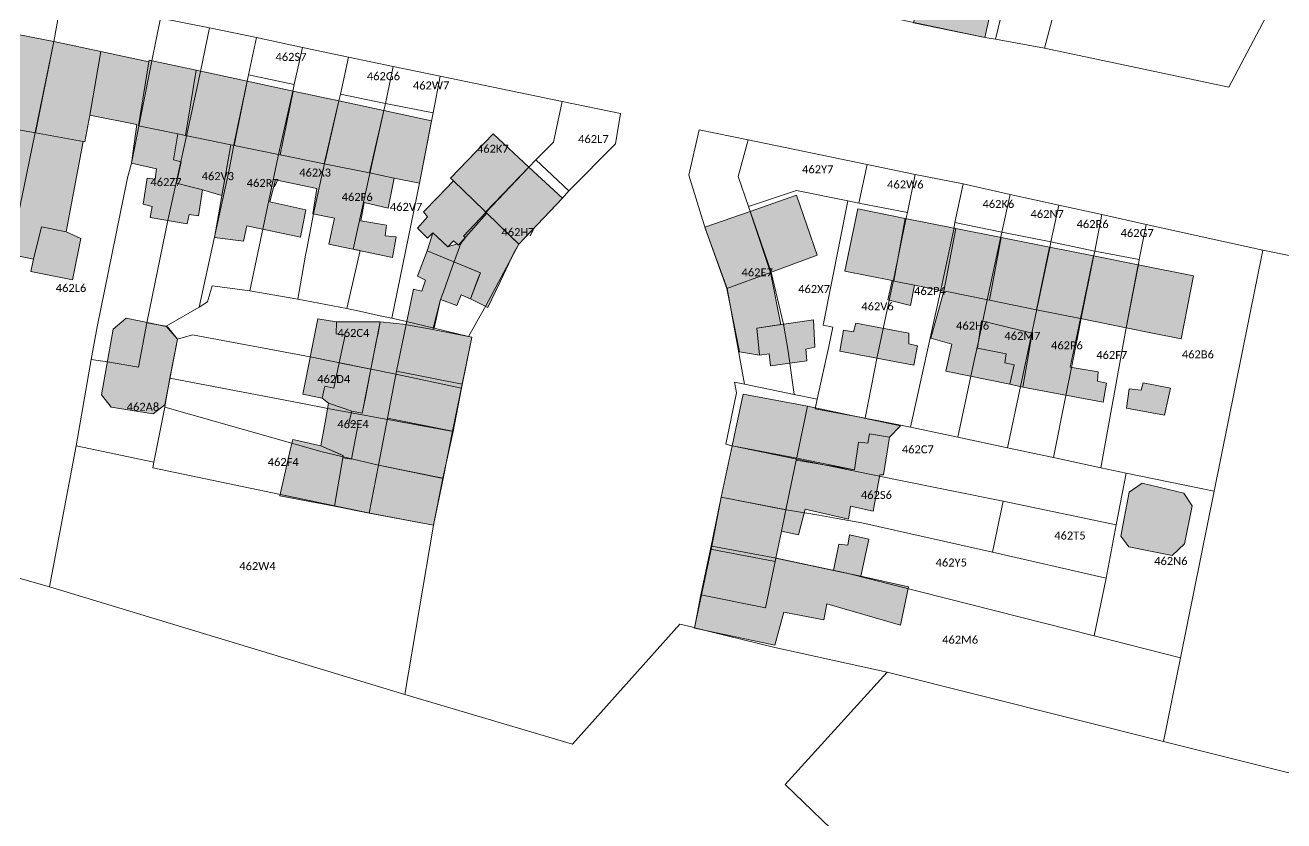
# Model space of a CAD drawing. Header units: metres. Extents: x 113120 to 240396, y 120329 to 242116.
# Drawn here: x 114636.1 to 114761.8, y 121408.6 to 121488.2 of the extents above; entities that cross this region are included whole.
import ezdxf

# ---------------------------------------------------------------- set-up
doc = ezdxf.new("R2010")
doc.units = ezdxf.units.M
doc.header["$LTSCALE"] = 3
for name, color, linetype, lineweight in [('Bpn_CaPa', 78, 'Continuous', 0), ('Bpn_ReBu', 4, 'Continuous', 0), ('Bpt_CaNu', 7, 'Continuous', 0), ('Hachure bâtiment', 11, 'Continuous', 0)]:
    doc.layers.add(name, color=color, linetype=linetype, lineweight=lineweight)
doc.styles.add('Legend', font='')
doc.styles.get('Legend').set_extended_font_data('Calibri')

msp = doc.modelspace()

# ---------------------------------------------------------------- hatches: boundary and pattern name
at = {"layer": 'Hachure bâtiment'}
h = msp.add_hatch(color=256, dxfattribs=at)
h.dxf.hatch_style = 1
h.paths.add_polyline_path([(114728.83, 121496), (114728.15, 121493.08), (114729.35, 121492.8), (114728.7, 121490.03), (114732.47, 121489.2), (114731.95, 121486.97), (114724.84, 121488.44), (114726.66, 121496.5)])
h = msp.add_hatch(color=256, dxfattribs=at)
h.dxf.hatch_style = 1
h.paths.add_polyline_path([(114638.92, 121486.56), (114637.08, 121477.41), (114632.18, 121478.29), (114633.97, 121487.54)])
h = msp.add_hatch(color=256, dxfattribs=at)
h.dxf.hatch_style = 1
h.paths.add_polyline_path([(114643.64, 121485.55), (114642.51, 121479.18), (114642.03, 121476.52), (114641.87, 121476.55), (114637.08, 121477.41), (114638.92, 121486.56)])
h = msp.add_hatch(color=256, dxfattribs=at)
h.dxf.hatch_style = 1
h.paths.add_polyline_path([(114648.43, 121484.54), (114647.38, 121478.12), (114651.32, 121477.31), (114650.88, 121474.72), (114651.65, 121474.53), (114651.17, 121472.38), (114653.8, 121471.73), (114653.37, 121469.12), (114652.45, 121469.27), (114652.25, 121468.33), (114648.55, 121468.97), (114648.75, 121470.07), (114647.87, 121470.3), (114648.25, 121472.9), (114649.05, 121472.78), (114649.2, 121473.82), (114646.68, 121474.38), (114647.23, 121478.25), (114642.51, 121479.18), (114643.64, 121485.55)])
h = msp.add_hatch(color=256, dxfattribs=at)
h.dxf.hatch_style = 1
h.paths.add_polyline_path([(114653.15, 121483.69), (114652.09, 121477.16), (114651.32, 121477.31), (114647.38, 121478.12), (114648.43, 121484.54), (114648.45, 121484.7)], flags=17)
h = msp.add_hatch(color=256, dxfattribs=at)
h.dxf.hatch_style = 1
h.paths.add_polyline_path([(114658.25, 121482.59), (114656.95, 121476.17), (114656.63, 121476.23), (114652.09, 121477.16), (114653.15, 121483.69)])
h = msp.add_hatch(color=256, dxfattribs=at)
h.dxf.hatch_style = 1
h.paths.add_polyline_path([(114624.94, 121467.83), (114624.78, 121465.37), (114619.32, 121466.46), (114620.1, 121470.97), (114625.23, 121469.73)], flags=16)
h.paths.add_polyline_path([(114622.33, 121480.77), (114622.17, 121480.1), (114627.08, 121479.21), (114632.18, 121478.29), (114637.08, 121477.41), (114641.87, 121476.55), (114640.17, 121467.53), (114637.68, 121468.02), (114636.88, 121464.78), (114629.65, 121466.28), (114630.23, 121468.83), (114629.2, 121469.08), (114628.88, 121467.2), (114624.94, 121467.83), (114625.23, 121469.73), (114620.1, 121470.97), (114618.98, 121464.5), (114616.6, 121464.93), (114618.85, 121477.3), (114615.73, 121477.97), (114616.38, 121481.83)])
h = msp.add_hatch(color=256, dxfattribs=at)
h.dxf.hatch_style = 1
h.paths.add_polyline_path([(114662.83, 121481.6), (114661.54, 121475.23), (114656.95, 121476.17), (114658.25, 121482.59)])
h = msp.add_hatch(color=256, dxfattribs=at)
h.dxf.hatch_style = 1
h.paths.add_polyline_path([(114667.4, 121480.62), (114665.95, 121474.33), (114661.54, 121475.23), (114662.83, 121481.6)])
h = msp.add_hatch(color=256, dxfattribs=at)
h.dxf.hatch_style = 1
h.paths.add_polyline_path([(114671.91, 121479.64), (114670.47, 121473.41), (114665.95, 121474.33), (114667.4, 121480.62)])
h = msp.add_hatch(color=256, dxfattribs=at)
h.dxf.hatch_style = 1
h.paths.add_polyline_path([(114676.67, 121478.62), (114675.46, 121472.39), (114672.95, 121472.9), (114670.47, 121473.41), (114671.91, 121479.64)])
h = msp.add_hatch(color=256, dxfattribs=at)
h.dxf.hatch_style = 1
h.paths.add_polyline_path([(114656.63, 121476.23), (114655.72, 121471.17), (114653.8, 121471.73), (114651.17, 121472.38), (114651.65, 121474.53), (114650.88, 121474.72), (114651.32, 121477.31), (114652.09, 121477.16)])
h = msp.add_hatch(color=256, dxfattribs=at)
h.dxf.hatch_style = 1
h.paths.add_polyline_path([(114686.41, 121474), (114682.08, 121469.49), (114681.92, 121469.65), (114678.86, 121472.61), (114678.58, 121472.88), (114682.83, 121477.32)])
h = msp.add_hatch(color=256, dxfattribs=at)
h.dxf.hatch_style = 1
h.paths.add_polyline_path([(114656.95, 121476.17), (114661.54, 121475.23), (114665.95, 121474.33), (114670.47, 121473.41), (114672.95, 121472.9), (114672.33, 121469.9), (114669.93, 121470.47), (114669.6, 121468.63), (114672.18, 121468.18), (114672.05, 121467.13), (114673.13, 121467.02), (114672.78, 121464.97), (114666.4, 121466.3), (114666.97, 121468.88), (114664.8, 121469.32), (114665.2, 121471.87), (114661.07, 121472.72), (114660.53, 121470.52), (114664.1, 121469.72), (114663.58, 121467), (114658.23, 121468.13), (114657.87, 121466.58), (114654.97, 121466.97), (114656.63, 121476.23)])
h = msp.add_hatch(color=256, dxfattribs=at)
h.dxf.hatch_style = 1
h.paths.add_polyline_path([(114689.77, 121470.88), (114685.38, 121466.28), (114682.2, 121469.38), (114682.08, 121469.49), (114686.41, 121474)])
h = msp.add_hatch(color=256, dxfattribs=at)
h.dxf.hatch_style = 1
h.paths.add_polyline_path([(114681.92, 121469.65), (114682.08, 121469.49), (114682.2, 121469.38), (114679.58, 121466.42), (114679.38, 121466.2), (114678.87, 121466.62), (114678.3, 121466.03), (114676.8, 121467.42), (114676.28, 121466.9), (114675.27, 121467.88), (114676.27, 121469.02), (114675.88, 121469.53), (114677.3, 121471), (114678.86, 121472.61)])
h = msp.add_hatch(color=256, dxfattribs=at)
h.dxf.hatch_style = 1
h.paths.add_polyline_path([(114715.2, 121465.2), (114710.56, 121463.47), (114708.51, 121469.57), (114713.13, 121471.2)])
h = msp.add_hatch(color=256, dxfattribs=at)
h.dxf.hatch_style = 1
h.paths.add_polyline_path([(114679.38, 121466.2), (114679.58, 121466.42), (114682.2, 121469.38), (114683.37, 121468.24), (114683.67, 121467.95), (114684.64, 121467.01), (114685.38, 121466.28), (114684.89, 121465.43), (114683.55, 121462.6), (114683.09, 121461.62), (114682.3, 121459.94), (114680.57, 121460.83), (114681.44, 121463.14), (114681.55, 121463.43), (114680.77, 121463.76), (114678.9, 121464.53), (114678.17, 121464.83), (114676.23, 121465.63), (114676.26, 121465.72), (114676.8, 121467.42), (114677.69, 121466.59), (114678.3, 121466.03), (114679.24, 121466.32)])
h = msp.add_hatch(color=256, dxfattribs=at)
h.dxf.hatch_style = 1
h.paths.add_polyline_path([(114710.56, 121463.47), (114706.19, 121461.85), (114703.98, 121467.98), (114708.51, 121469.57)])
h = msp.add_hatch(color=256, dxfattribs=at)
h.dxf.hatch_style = 1
h.paths.add_polyline_path([(114723.99, 121468.87), (114722.86, 121462.61), (114722.7, 121462.65), (114717.97, 121463.6), (114719.27, 121469.82)])
h = msp.add_hatch(color=256, dxfattribs=at)
h.dxf.hatch_style = 1
h.paths.add_polyline_path([(114640.17, 121467.53), (114641.64, 121466.84), (114640.81, 121462.73), (114636.63, 121463.57), (114636.88, 121464.78), (114637.68, 121468.02)])
h = msp.add_hatch(color=256, dxfattribs=at)
h.dxf.hatch_style = 1
h.paths.add_polyline_path([(114729.07, 121467.86), (114727.88, 121461.6), (114724.95, 121462.19), (114723.08, 121462.57), (114722.86, 121462.61), (114723.99, 121468.87)])
h = msp.add_hatch(color=256, dxfattribs=at)
h.dxf.hatch_style = 1
h.paths.add_polyline_path([(114733.58, 121466.96), (114732.44, 121460.68), (114728.16, 121461.54), (114727.88, 121461.6), (114729.07, 121467.86)])
h = msp.add_hatch(color=256, dxfattribs=at)
h.dxf.hatch_style = 1
h.paths.add_polyline_path([(114738.42, 121465.99), (114737.12, 121459.73), (114732.44, 121460.68), (114733.58, 121466.96)])
h = msp.add_hatch(color=256, dxfattribs=at)
h.dxf.hatch_style = 1
h.paths.add_polyline_path([(114678.9, 121464.53), (114681.55, 121463.43), (114680.57, 121460.83), (114679.63, 121461.23), (114679.2, 121460.17), (114677.58, 121460.77), (114676.8, 121457.75), (114674.36, 121458.19), (114674.14, 121458.25), (114674.88, 121461.8), (114675.7, 121461.58), (114676.07, 121462.68), (114675.27, 121463.1), (114676.23, 121465.63)])
h = msp.add_hatch(color=256, dxfattribs=at)
h.dxf.hatch_style = 1
h.paths.add_polyline_path([(114742.83, 121465.11), (114741.53, 121458.84), (114737.12, 121459.73), (114738.42, 121465.99)])
h = msp.add_hatch(color=256, dxfattribs=at)
h.dxf.hatch_style = 1
h.paths.add_polyline_path([(114747.28, 121464.22), (114746.07, 121457.93), (114741.53, 121458.84), (114742.83, 121465.11)])
h = msp.add_hatch(color=256, dxfattribs=at)
h.dxf.hatch_style = 1
h.paths.add_polyline_path([(114752.8, 121463.12), (114752.17, 121459.88), (114751.57, 121456.82), (114748.72, 121457.39), (114746.07, 121457.93), (114747.28, 121464.22)])
h = msp.add_hatch(color=256, dxfattribs=at)
h.dxf.hatch_style = 1
h.paths.add_polyline_path([(114710.56, 121463.47), (114711.59, 121458.24), (114709.17, 121457.88), (114709.45, 121455.2), (114707.46, 121455.53), (114706.19, 121461.85)])
h = msp.add_hatch(color=256, dxfattribs=at)
h.dxf.hatch_style = 1
h.paths.add_polyline_path([(114722.86, 121462.61), (114723.08, 121462.57), (114724.95, 121462.19), (114724.55, 121460.17), (114722.27, 121460.71), (114722.7, 121462.65)])
h = msp.add_hatch(color=256, dxfattribs=at)
h.dxf.hatch_style = 1
h.paths.add_polyline_path([(114735.75, 121451.97), (114734.47, 121452.3), (114734.88, 121454.22), (114733.95, 121454.43), (114734.08, 121455.32), (114731.23, 121455.88), (114731.63, 121458.63), (114736.7, 121457.4)], flags=16)
h.paths.add_polyline_path([(114728.16, 121461.54), (114732.44, 121460.68), (114737.12, 121459.73), (114741.53, 121458.84), (114741.08, 121456.78), (114740.48, 121454), (114743.3, 121453.52), (114743.23, 121452.57), (114744.13, 121452.4), (114743.8, 121450.48), (114735.75, 121451.97), (114736.7, 121457.4), (114731.63, 121458.63), (114731.23, 121455.88), (114734.08, 121455.32), (114733.95, 121454.43), (114734.88, 121454.22), (114734.47, 121452.3), (114728.08, 121453.6), (114728.65, 121456.27), (114726.57, 121456.87), (114727.88, 121461.6)])
h = msp.add_hatch(color=256, dxfattribs=at)
h.dxf.hatch_style = 1
h.paths.add_polyline_path([(114648.75, 121458.35), (114650.28, 121458.03), (114651.27, 121456.8), (114650.03, 121450.22), (114648.87, 121449.33), (114644.65, 121450), (114643.68, 121451.23), (114644.87, 121457.78), (114646.15, 121458.9)])
h = msp.add_hatch(color=256, dxfattribs=at)
h.dxf.hatch_style = 1
h.paths.add_polyline_path([(114667.18, 121458.52), (114667.13, 121457.33), (114668.05, 121457.18), (114667.45, 121454.42), (114666.9, 121451.87), (114666, 121452.07), (114665.73, 121450.89), (114663.82, 121451.3), (114665.3, 121458.82)])
h = msp.add_hatch(color=256, dxfattribs=at)
h.dxf.hatch_style = 1
h.paths.add_polyline_path([(114674.14, 121458.25), (114673.18, 121453.59), (114672.27, 121448.88), (114671.37, 121444.17), (114670.45, 121439.4), (114666.97, 121440.1), (114667.8, 121444.91), (114668.67, 121444.78), (114669.33, 121448.27), (114668.4, 121448.43), (114668.7, 121449.6), (114669.75, 121449.37), (114670.62, 121453.78), (114671.55, 121458.53)])
h = msp.add_hatch(color=256, dxfattribs=at)
h.dxf.hatch_style = 1
h.paths.add_polyline_path([(114671.18, 121456.67), (114670.62, 121453.78), (114667.45, 121454.42), (114668.05, 121457.18), (114667.13, 121457.33), (114667.18, 121458.52), (114668.34, 121458.52), (114671.55, 121458.53), (114671.29, 121457.23)])
h = msp.add_hatch(color=256, dxfattribs=at)
h.dxf.hatch_style = 1
h.paths.add_polyline_path([(114674.36, 121458.19), (114676.8, 121457.75), (114680.35, 121457.04), (114680.7, 121456.97), (114679.74, 121452.27), (114673.18, 121453.59), (114674.14, 121458.25)])
h = msp.add_hatch(color=256, dxfattribs=at)
h.dxf.hatch_style = 1
h.paths.add_polyline_path([(114714.97, 121455.98), (114714.08, 121455.77), (114714.17, 121454.63), (114710.53, 121454.12), (114710.4, 121455.33), (114709.45, 121455.2), (114709.17, 121457.88), (114714.83, 121458.72)])
h = msp.add_hatch(color=256, dxfattribs=at)
h.dxf.hatch_style = 1
h.paths.add_polyline_path([(114724.37, 121457.37), (114724.37, 121456.33), (114725.25, 121456.12), (114724.87, 121454.18), (114717.48, 121455.6), (114717.85, 121457.68), (114718.85, 121457.53), (114719.08, 121458.38)])
h = msp.add_hatch(color=256, dxfattribs=at)
h.dxf.hatch_style = 1
h.paths.add_polyline_path([(114670.61, 121453.78), (114670.62, 121453.78), (114670.1, 121451.16), (114669.75, 121449.37), (114668.7, 121449.6), (114666.56, 121450.31), (114666.38, 121450.37), (114665.73, 121450.89), (114666, 121452.07), (114666.9, 121451.87), (114667.45, 121454.42)])
h = msp.add_hatch(color=256, dxfattribs=at)
h.dxf.hatch_style = 1
h.paths.add_polyline_path([(114679.74, 121452.27), (114678.78, 121447.57), (114672.27, 121448.88), (114673.18, 121453.59)])
h = msp.add_hatch(color=256, dxfattribs=at)
h.dxf.hatch_style = 1
h.paths.add_polyline_path([(114750.52, 121451.88), (114749.93, 121449.18), (114746.13, 121449.9), (114746.4, 121451.82), (114747.58, 121451.68), (114747.77, 121452.43)])
h = msp.add_hatch(color=256, dxfattribs=at)
h.dxf.hatch_style = 1
h.paths.add_polyline_path([(114708.17, 121451.23), (114714.23, 121450.07), (114713.21, 121445.12), (114713.16, 121444.9), (114706.71, 121446.13), (114707.8, 121451.3)])
h = msp.add_hatch(color=256, dxfattribs=at)
h.dxf.hatch_style = 1
h.paths.add_polyline_path([(114668.4, 121448.43), (114669.33, 121448.27), (114668.67, 121444.78), (114667.8, 121444.91), (114667.84, 121445.15), (114667.58, 121445.26), (114665.62, 121446.13), (114665.91, 121447.74), (114666.11, 121448.84), (114666.38, 121450.37), (114668.7, 121449.6)])
h = msp.add_hatch(color=256, dxfattribs=at)
h.dxf.hatch_style = 1
h.paths.add_polyline_path([(114722.45, 121446.98), (114720.43, 121447.32), (114720.28, 121446.38), (114719.35, 121446.48), (114718.95, 121443.73), (114713.16, 121444.9), (114713.21, 121445.12), (114714.23, 121450.07), (114723.55, 121448.11)])
h = msp.add_hatch(color=256, dxfattribs=at)
h.dxf.hatch_style = 1
h.paths.add_polyline_path([(114678.78, 121447.57), (114677.82, 121442.86), (114671.37, 121444.17), (114672.27, 121448.88)])
h = msp.add_hatch(color=256, dxfattribs=at)
h.dxf.hatch_style = 1
h.paths.add_polyline_path([(114667.8, 121444.91), (114666.97, 121440.1), (114661.51, 121441.12), (114662.56, 121445.67), (114662.81, 121446.75), (114665.62, 121446.13), (114667.84, 121445.15)])
h = msp.add_hatch(color=256, dxfattribs=at)
h.dxf.hatch_style = 1
h.paths.add_polyline_path([(114722.45, 121446.98), (114721.85, 121443.23), (114721.48, 121443.22), (114720.8, 121439.57), (114718.53, 121440.08), (114718.33, 121438.78), (114714, 121439.77), (114713.35, 121437.22), (114711.64, 121437.57), (114712.09, 121439.73), (114713.12, 121444.68), (114718.95, 121443.73), (114719.35, 121446.48), (114720.28, 121446.38), (114720.43, 121447.32)])
h = msp.add_hatch(color=256, dxfattribs=at)
h.dxf.hatch_style = 1
h.paths.add_polyline_path([(114713.16, 121444.9), (114713.12, 121444.68), (114712.09, 121439.73), (114705.62, 121440.97), (114706.71, 121446.13)])
h = msp.add_hatch(color=256, dxfattribs=at)
h.dxf.hatch_style = 1
h.paths.add_polyline_path([(114677.82, 121442.86), (114676.87, 121438.18), (114670.45, 121439.4), (114671.37, 121444.17)])
h = msp.add_hatch(color=256, dxfattribs=at)
h.dxf.hatch_style = 1
h.paths.add_polyline_path([(114751.85, 121441.4), (114752.68, 121440.13), (114751.9, 121436.33), (114750.67, 121435.15), (114746.35, 121436.03), (114745.57, 121437.07), (114746.38, 121441.5), (114747.67, 121442.38)])
h = msp.add_hatch(color=256, dxfattribs=at)
h.dxf.hatch_style = 1
h.paths.add_polyline_path([(114712.09, 121439.73), (114711.64, 121437.57), (114711.09, 121434.9), (114711.01, 121434.56), (114704.54, 121435.8), (114705.62, 121440.97)])
h = msp.add_hatch(color=256, dxfattribs=at)
h.dxf.hatch_style = 1
h.paths.add_polyline_path([(114720.38, 121436.78), (114719.57, 121433.07), (114716.85, 121433.65), (114717.37, 121436.27), (114718.28, 121436.2), (114718.45, 121437.22)])
h = msp.add_hatch(color=256, dxfattribs=at)
h.dxf.hatch_style = 1
h.paths.add_polyline_path([(114711.01, 121434.56), (114710.05, 121429.92), (114703.57, 121431.2), (114704.54, 121435.8)])
h = msp.add_hatch(color=256, dxfattribs=at)
h.dxf.hatch_style = 1
h.paths.add_polyline_path([(114716.85, 121433.65), (114719.57, 121433.07), (114724.33, 121432.03), (114723.53, 121428.17), (114716.18, 121430.3), (114715.87, 121428.72), (114711.88, 121429.47), (114710.98, 121426.17), (114702.94, 121427.89), (114703.57, 121431.2), (114710.05, 121429.92), (114711.01, 121434.56), (114711.09, 121434.9)])

# ---------------------------------------------------------------- linework, layer by layer
at = {"layer": 'Bpn_CaPa'}
for points in [[(114737.94, 121485.89), (114742.35, 121502.67), (114727.11, 121516.68), (114750.76, 121544.06), (114776.38, 121519.93), (114756.35, 121482), (114737.94, 121485.89)], [(114713.01, 121523.16), (114708.31, 121527.5), (114705.14, 121530.44), (114702.24, 121533.13), (114698.47, 121536.64), (114702.02, 121540.56), (114727.11, 121516.68), (114742.35, 121502.67), (114737.94, 121485.89), (114733.03, 121486.79), (114734.07, 121491.08), (114736.95, 121501.33), (114723.39, 121513.61), (114719.14, 121517.55), (114713.01, 121523.16)], [(114716.15, 121490.2), (114716.68, 121492.4), (114718.72, 121501.67), (114717.13, 121502.03), (114718.67, 121506.53), (114719.52, 121505.8), (114720.55, 121507.78), (114723.39, 121513.61), (114736.95, 121501.33), (114734.07, 121491.08), (114733.03, 121486.79), (114731.95, 121486.97), (114719.35, 121489.64), (114716.15, 121490.2)], [(114623.85, 121438.8), (114629.65, 121466.28), (114630.23, 121468.83), (114632.18, 121478.29), (114633.97, 121487.54), (114634.8, 121491.8), (114639.7, 121490.84), (114638.92, 121486.56), (114635.98, 121472.1), (114635.07, 121467.74), (114634.55, 121465.27), (114628.63, 121434.91), (114623.85, 121438.8)], [(114641.16, 121446.11), (114638.48, 121432), (114629.2, 121434.66), (114628.63, 121434.91), (114634.55, 121465.27), (114635.07, 121467.74), (114635.98, 121472.1), (114638.92, 121486.56), (114639.7, 121490.84), (114649.6, 121488.9), (114648.72, 121484.64), (114646.68, 121474.38), (114646.3, 121472.91), (114643.27, 121458.02), (114642.67, 121454.75), (114641.16, 121446.11)], [(114654.5, 121487.94), (114653.57, 121483.57), (114652.29, 121477.54), (114650.35, 121468.82), (114648.22, 121458.41), (114647.4, 121453.99), (114644.28, 121454.51), (114642.67, 121454.75), (114643.27, 121458.02), (114646.3, 121472.91), (114646.68, 121474.38), (114648.72, 121484.64), (114649.6, 121488.9), (114654.5, 121487.94)], [(114654.5, 121487.94), (114659.18, 121486.97), (114658.39, 121483.22), (114658.25, 121482.59), (114656.97, 121476.55), (114656.45, 121473.73), (114653.44, 121459.98), (114650.16, 121458.09), (114648.22, 121458.41), (114650.35, 121468.82), (114652.29, 121477.54), (114653.57, 121483.57), (114654.5, 121487.94)], [(114662.96, 121482.26), (114658.39, 121483.22), (114659.18, 121486.97), (114663.78, 121485.97), (114662.96, 121482.26)], [(114662.96, 121482.26), (114663.78, 121485.97), (114668.39, 121484.98), (114667.56, 121481.29), (114667.4, 121480.61), (114666.06, 121474.73), (114666.01, 121474.52), (114664.89, 121469.31), (114664.21, 121465.81), (114664.07, 121465.19), (114663.32, 121460.8), (114658.52, 121461.63), (114661.49, 121475.71), (114662.81, 121481.59), (114662.96, 121482.26)], [(114672.84, 121484.06), (114672.07, 121480.37), (114667.56, 121481.29), (114668.39, 121484.98), (114672.84, 121484.06)], [(114662.96, 121482.26), (114662.81, 121481.59), (114661.49, 121475.71), (114658.52, 121461.63), (114654.75, 121462.12), (114654.3, 121460.53), (114653.44, 121459.98), (114656.45, 121473.73), (114656.97, 121476.55), (114658.25, 121482.59), (114658.39, 121483.22), (114662.96, 121482.26)], [(114676.83, 121479.43), (114672.07, 121480.37), (114672.84, 121484.06), (114677.52, 121483.09), (114676.83, 121479.43)], [(114676.83, 121479.43), (114677.52, 121483.09), (114689.72, 121480.54), (114688.87, 121476.48), (114687.08, 121474.71), (114686.41, 121474), (114682.11, 121469.47), (114679.87, 121467.1), (114680.07, 121466.97), (114679.6, 121466.36), (114678.75, 121464), (114677.86, 121461.53), (114677.58, 121460.77), (114676.94, 121457.87), (114674.17, 121458.54), (114672.7, 121458.9), (114675.48, 121472.38), (114676.67, 121478.6), (114676.83, 121479.43)], [(114672.07, 121480.37), (114671.91, 121479.64), (114670.51, 121473.37), (114668.83, 121465.79), (114669.55, 121465.64), (114668.2, 121459.84), (114663.32, 121460.8), (114664.07, 121465.19), (114664.21, 121465.81), (114664.89, 121469.31), (114666.01, 121474.52), (114666.06, 121474.73), (114667.4, 121480.61), (114667.56, 121481.29), (114672.07, 121480.37)], [(114676.83, 121479.43), (114676.67, 121478.6), (114675.48, 121472.38), (114672.7, 121458.9), (114671.38, 121459.17), (114669.77, 121459.51), (114668.2, 121459.84), (114669.55, 121465.64), (114668.83, 121465.79), (114670.51, 121473.37), (114671.91, 121479.64), (114672.07, 121480.37), (114676.83, 121479.43)], [(114690.38, 121471.62), (114687.08, 121474.71), (114688.87, 121476.48), (114689.72, 121480.54), (114695.56, 121479.35), (114695.04, 121476.33), (114690.38, 121471.62)], [(114707.96, 121452.29), (114706.23, 121461.87), (114704.06, 121467.79), (114702.37, 121473.2), (114703.43, 121477.72), (114708.31, 121476.71), (114707.3, 121473.07), (114708.35, 121470.04), (114708.57, 121469.39), (114710.61, 121463.49), (114711.83, 121458.28), (114712.32, 121455.57), (114712.92, 121451.26), (114707.96, 121452.29)], [(114720.19, 121474.25), (114719.37, 121470.4), (114718.27, 121470.62), (114713.13, 121471.64), (114708.35, 121470.04), (114707.3, 121473.07), (114708.31, 121476.71), (114720.19, 121474.25)], [(114690.38, 121471.62), (114689.74, 121470.85), (114685.38, 121466.28), (114682.09, 121460.11), (114680.35, 121457.05), (114676.94, 121457.87), (114677.58, 121460.77), (114677.86, 121461.53), (114678.75, 121464), (114679.6, 121466.36), (114680.07, 121466.97), (114679.87, 121467.1), (114682.11, 121469.47), (114686.41, 121474), (114687.08, 121474.71), (114690.38, 121471.62)], [(114720.19, 121474.25), (114725, 121473.25), (114724.22, 121469.44), (114719.37, 121470.4), (114720.19, 121474.25)], [(114724.52, 121448), (114721.71, 121448.55), (114719.99, 121448.89), (114721.19, 121455.01), (114722.83, 121462.69), (114724.08, 121468.78), (114724.22, 121469.44), (114725, 121473.25), (114729.79, 121472.31), (114728.98, 121468.46), (114728.85, 121467.8), (114727.56, 121461.71), (114724.52, 121448)], [(114733.66, 121467.49), (114728.98, 121468.46), (114729.79, 121472.31), (114734.48, 121471.27), (114733.66, 121467.49)], [(114715.22, 121450.79), (114712.92, 121451.26), (114712.32, 121455.57), (114711.83, 121458.28), (114710.61, 121463.49), (114708.57, 121469.39), (114708.35, 121470.04), (114713.13, 121471.64), (114718.27, 121470.62), (114715.81, 121458.19), (114716.79, 121457.98), (114716.37, 121456.05), (114715.22, 121450.79)], [(114715.22, 121450.79), (114716.37, 121456.05), (114716.79, 121457.98), (114715.81, 121458.19), (114718.27, 121470.62), (114719.37, 121470.4), (114724.22, 121469.44), (114724.08, 121468.78), (114722.83, 121462.69), (114721.19, 121455.01), (114719.99, 121448.89), (114715.02, 121449.81), (114715.22, 121450.79)], [(114733.66, 121467.49), (114734.48, 121471.27), (114739.37, 121470.19), (114738.57, 121466.53), (114733.66, 121467.49)], [(114742.94, 121465.6), (114738.57, 121466.53), (114739.37, 121470.19), (114743.66, 121469.24), (114742.94, 121465.6)], [(114742.94, 121465.6), (114743.66, 121469.24), (114748.1, 121468.26), (114747.39, 121464.76), (114742.94, 121465.6)], [(114724.52, 121448), (114727.56, 121461.71), (114728.85, 121467.8), (114728.98, 121468.46), (114733.66, 121467.49), (114733.53, 121466.88), (114732.21, 121460.72), (114731.32, 121456.55), (114730.94, 121454.77), (114730.58, 121453.08), (114729.27, 121446.99), (114724.52, 121448)], [(114754.88, 121441.58), (114746.08, 121443.39), (114743.57, 121443.92), (114746.07, 121457.93), (114747.27, 121464.1), (114747.39, 121464.76), (114748.1, 121468.26), (114759.73, 121465.68), (114754.88, 121441.58)], [(114734.23, 121445.92), (114729.27, 121446.99), (114730.58, 121453.08), (114730.94, 121454.77), (114731.32, 121456.55), (114732.21, 121460.72), (114733.53, 121466.88), (114733.66, 121467.49), (114738.57, 121466.53), (114738.47, 121465.91), (114735.54, 121452.04), (114734.23, 121445.92)], [(114734.23, 121445.92), (114735.54, 121452.04), (114738.47, 121465.91), (114738.57, 121466.53), (114742.94, 121465.6), (114742.82, 121465.02), (114741.59, 121458.88), (114741.18, 121456.8), (114740.61, 121453.95), (114740.05, 121451.15), (114738.81, 121444.94), (114734.23, 121445.92)], [(114742.94, 121465.6), (114747.39, 121464.76), (114747.27, 121464.1), (114746.07, 121457.93), (114743.57, 121443.92), (114738.81, 121444.94), (114740.05, 121451.15), (114740.61, 121453.95), (114741.18, 121456.8), (114741.59, 121458.88), (114742.82, 121465.02), (114742.94, 121465.6)], [(114749.83, 121416.55), (114751.51, 121424.9), (114754.88, 121441.58), (114759.73, 121465.68), (114782.47, 121461.1), (114772.35, 121410.9), (114749.83, 121416.55)], [(114679.66, 121451.88), (114673.12, 121453.28), (114664.56, 121455.01), (114652.8, 121457.22), (114651.27, 121456.77), (114650.16, 121458.09), (114653.44, 121459.98), (114654.3, 121460.53), (114654.75, 121462.12), (114658.52, 121461.63), (114663.32, 121460.8), (114668.2, 121459.84), (114669.77, 121459.51), (114671.38, 121459.17), (114672.7, 121458.9), (114674.17, 121458.54), (114676.94, 121457.87), (114680.35, 121457.05), (114680.7, 121456.97), (114679.66, 121451.88)], [(114650.02, 121449.99), (114648.92, 121444.47), (114641.16, 121446.11), (114642.67, 121454.75), (114644.28, 121454.51), (114647.4, 121453.99), (114648.22, 121458.41), (114650.16, 121458.09), (114651.27, 121456.77), (114650.53, 121452.9), (114650.07, 121450.26), (114650.02, 121449.99)], [(114678.84, 121447.55), (114666.49, 121449.83), (114663.62, 121450.39), (114650.53, 121452.9), (114651.27, 121456.77), (114652.8, 121457.22), (114664.56, 121455.01), (114673.12, 121453.28), (114679.66, 121451.88), (114678.84, 121447.55)], [(114650.02, 121449.99), (114650.07, 121450.26), (114650.53, 121452.9), (114663.62, 121450.39), (114666.49, 121449.83), (114678.84, 121447.55), (114677.81, 121442.87), (114671.37, 121444.17), (114665.75, 121445.53), (114650.02, 121449.99)], [(114745.08, 121438.21), (114733.79, 121440.58), (114723.21, 121442.71), (114720.6, 121443.25), (114706.71, 121446.13), (114706.08, 121446.27), (114707.16, 121451.43), (114706.95, 121452.5), (114707.96, 121452.29), (114712.92, 121451.26), (114715.22, 121450.79), (114715.02, 121449.81), (114719.99, 121448.89), (114721.71, 121448.55), (114724.52, 121448), (114729.27, 121446.99), (114734.23, 121445.92), (114738.81, 121444.94), (114743.57, 121443.92), (114746.08, 121443.39), (114745.08, 121438.21)], [(114650.02, 121449.99), (114665.75, 121445.53), (114671.37, 121444.17), (114677.81, 121442.87), (114676.87, 121438.18), (114670.49, 121439.39), (114648.82, 121443.93), (114648.92, 121444.47), (114650.02, 121449.99)], [(114676.87, 121438.18), (114674.02, 121421.25), (114638.48, 121432), (114641.16, 121446.11), (114648.92, 121444.47), (114648.82, 121443.93), (114670.49, 121439.39), (114676.87, 121438.18)], [(114705.63, 121440.97), (114706.71, 121446.13), (114720.6, 121443.25), (114723.21, 121442.71), (114733.79, 121440.58), (114732.72, 121435.48), (114719.66, 121438.42), (114717.2, 121438.84), (114715.39, 121439.17), (114712.14, 121439.72), (114705.63, 121440.97)], [(114751.51, 121424.9), (114742.9, 121427.11), (114744.1, 121432.89), (114745.08, 121438.21), (114746.08, 121443.39), (114754.88, 121441.58), (114751.51, 121424.9)], [(114705.63, 121440.97), (114712.14, 121439.72), (114715.39, 121439.17), (114717.2, 121438.84), (114719.66, 121438.42), (114732.72, 121435.48), (114744.1, 121432.89), (114742.9, 121427.11), (114718.17, 121433.37), (114711.14, 121434.87), (114704.68, 121436.09), (114705.63, 121440.97)], [(114733.79, 121440.58), (114745.08, 121438.21), (114744.1, 121432.89), (114732.72, 121435.48), (114733.79, 121440.58)], [(114702.94, 121427.92), (114704.68, 121436.09), (114711.14, 121434.87), (114718.17, 121433.37), (114742.9, 121427.11), (114751.51, 121424.9), (114749.83, 121416.55), (114722.19, 121423.47), (114710.98, 121425.94), (114702.94, 121427.92)], [(114702.94, 121427.92), (114710.98, 121425.94), (114722.19, 121423.47), (114712.01, 121412.26), (114760.3, 121365.69), (114751.57, 121363.3), (114738.91, 121350.09), (114732.74, 121342.59), (114724.1, 121332.19), (114721.71, 121330.41), (114719.74, 121317.52), (114612.26, 121420.99), (114629.2, 121434.66), (114638.48, 121432), (114674.02, 121421.25), (114690.75, 121416.28), (114701.47, 121428.28), (114702.65, 121428), (114702.94, 121427.92)], [(114749.83, 121416.55), (114772.35, 121410.9), (114783.92, 121407.76), (114787.8, 121406.77), (114791.87, 121405.72), (114795.56, 121404.73), (114800.82, 121430.15), (114805.89, 121429.26), (114813.33, 121425.36), (114821.21, 121424), (114835.85, 121426.77), (114840.45, 121424.31), (114833.57, 121411.26), (114824.63, 121392.98), (114819.07, 121376.93), (114805.77, 121352.77), (114760.3, 121365.69), (114712.01, 121412.26), (114722.19, 121423.47), (114749.83, 121416.55)]]:
    msp.add_lwpolyline(points, close=True, dxfattribs=at)
at = {"layer": 'Bpn_ReBu'}
for points in [[(114728.83, 121496), (114728.15, 121493.08), (114729.35, 121492.8), (114728.7, 121490.03), (114732.47, 121489.2), (114731.95, 121486.97), (114724.84, 121488.44), (114726.66, 121496.5), (114728.83, 121496)], [(114638.92, 121486.56), (114637.08, 121477.41), (114632.18, 121478.29), (114633.97, 121487.54), (114638.92, 121486.56)], [(114643.64, 121485.55), (114642.51, 121479.18), (114642.03, 121476.52), (114641.87, 121476.55), (114637.08, 121477.41), (114638.92, 121486.56), (114643.64, 121485.55)], [(114648.43, 121484.54), (114647.38, 121478.12), (114651.32, 121477.31), (114650.88, 121474.72), (114651.65, 121474.53), (114651.17, 121472.38), (114653.8, 121471.73), (114653.37, 121469.12), (114652.45, 121469.27), (114652.25, 121468.33), (114648.55, 121468.97), (114648.75, 121470.07), (114647.87, 121470.3), (114648.25, 121472.9), (114649.05, 121472.78), (114649.2, 121473.82), (114646.68, 121474.38), (114647.23, 121478.25), (114642.51, 121479.18), (114643.64, 121485.55), (114648.43, 121484.54)], [(114653.15, 121483.69), (114652.09, 121477.16), (114651.32, 121477.31), (114647.38, 121478.12), (114648.43, 121484.54), (114648.45, 121484.7), (114653.15, 121483.69)], [(114658.25, 121482.59), (114656.95, 121476.17), (114656.63, 121476.23), (114652.09, 121477.16), (114653.15, 121483.69), (114658.25, 121482.59)], [(114622.33, 121480.77), (114622.17, 121480.1), (114627.08, 121479.21), (114632.18, 121478.29), (114637.08, 121477.41), (114641.87, 121476.55), (114640.17, 121467.53), (114637.68, 121468.02), (114636.88, 121464.78), (114629.65, 121466.28), (114630.23, 121468.83), (114629.2, 121469.08), (114628.88, 121467.2), (114624.94, 121467.83), (114625.23, 121469.73), (114620.1, 121470.97), (114618.98, 121464.5), (114616.6, 121464.93), (114618.85, 121477.3), (114615.73, 121477.97), (114616.38, 121481.83), (114622.33, 121480.77)], [(114662.83, 121481.6), (114661.54, 121475.23), (114656.95, 121476.17), (114658.25, 121482.59), (114662.83, 121481.6)], [(114667.4, 121480.62), (114665.95, 121474.33), (114661.54, 121475.23), (114662.83, 121481.6), (114667.4, 121480.62)], [(114671.91, 121479.64), (114670.47, 121473.41), (114665.95, 121474.33), (114667.4, 121480.62), (114671.91, 121479.64)], [(114676.67, 121478.62), (114675.46, 121472.39), (114672.95, 121472.9), (114670.47, 121473.41), (114671.91, 121479.64), (114676.67, 121478.62)], [(114656.63, 121476.23), (114655.72, 121471.17), (114653.8, 121471.73), (114651.17, 121472.38), (114651.65, 121474.53), (114650.88, 121474.72), (114651.32, 121477.31), (114652.09, 121477.16), (114656.63, 121476.23)], [(114686.41, 121474), (114682.08, 121469.49), (114681.92, 121469.65), (114678.86, 121472.61), (114678.58, 121472.88), (114682.83, 121477.32), (114686.41, 121474)], [(114656.95, 121476.17), (114661.54, 121475.23), (114665.95, 121474.33), (114670.47, 121473.41), (114672.95, 121472.9), (114672.33, 121469.9), (114669.93, 121470.47), (114669.6, 121468.63), (114672.18, 121468.18), (114672.05, 121467.13), (114673.13, 121467.02), (114672.78, 121464.97), (114666.4, 121466.3), (114666.97, 121468.88), (114664.8, 121469.32), (114665.2, 121471.87), (114661.07, 121472.72), (114660.53, 121470.52), (114664.1, 121469.72), (114663.58, 121467), (114658.23, 121468.13), (114657.87, 121466.58), (114654.97, 121466.97), (114656.63, 121476.23), (114656.95, 121476.17)], [(114689.77, 121470.88), (114685.38, 121466.28), (114682.2, 121469.38), (114682.08, 121469.49), (114686.41, 121474), (114689.77, 121470.88)], [(114681.92, 121469.65), (114682.08, 121469.49), (114682.2, 121469.38), (114679.58, 121466.42), (114679.38, 121466.2), (114678.87, 121466.62), (114678.3, 121466.03), (114676.8, 121467.42), (114676.28, 121466.9), (114675.27, 121467.88), (114676.27, 121469.02), (114675.88, 121469.53), (114677.3, 121471), (114678.86, 121472.61), (114681.92, 121469.65)], [(114715.2, 121465.2), (114710.56, 121463.47), (114708.51, 121469.57), (114713.13, 121471.2), (114715.2, 121465.2)], [(114679.38, 121466.2), (114679.58, 121466.42), (114682.2, 121469.38), (114683.37, 121468.24), (114683.67, 121467.95), (114684.64, 121467.01), (114685.38, 121466.28), (114684.89, 121465.43), (114683.55, 121462.6), (114683.09, 121461.62), (114682.3, 121459.94), (114680.57, 121460.83), (114681.44, 121463.14), (114681.55, 121463.43), (114680.77, 121463.76), (114678.9, 121464.53), (114678.17, 121464.83), (114676.23, 121465.63), (114676.26, 121465.72), (114676.8, 121467.42), (114677.69, 121466.59), (114678.3, 121466.03), (114679.24, 121466.32), (114679.38, 121466.2)], [(114710.56, 121463.47), (114706.19, 121461.85), (114703.98, 121467.98), (114708.51, 121469.57), (114710.56, 121463.47)], [(114723.99, 121468.87), (114722.86, 121462.61), (114722.7, 121462.65), (114717.97, 121463.6), (114719.27, 121469.82), (114723.99, 121468.87)], [(114640.17, 121467.53), (114641.64, 121466.84), (114640.81, 121462.73), (114636.63, 121463.57), (114636.88, 121464.78), (114637.68, 121468.02), (114640.17, 121467.53)], [(114729.07, 121467.86), (114727.88, 121461.6), (114724.95, 121462.19), (114723.08, 121462.57), (114722.86, 121462.61), (114723.99, 121468.87), (114729.07, 121467.86)], [(114733.58, 121466.96), (114732.44, 121460.68), (114728.16, 121461.54), (114727.88, 121461.6), (114729.07, 121467.86), (114733.58, 121466.96)], [(114738.42, 121465.99), (114737.12, 121459.73), (114732.44, 121460.68), (114733.58, 121466.96), (114738.42, 121465.99)], [(114678.9, 121464.53), (114681.55, 121463.43), (114680.57, 121460.83), (114679.63, 121461.23), (114679.2, 121460.17), (114677.58, 121460.77), (114676.8, 121457.75), (114674.36, 121458.19), (114674.14, 121458.25), (114674.88, 121461.8), (114675.7, 121461.58), (114676.07, 121462.68), (114675.27, 121463.1), (114676.23, 121465.63), (114678.9, 121464.53)], [(114742.83, 121465.11), (114741.53, 121458.84), (114737.12, 121459.73), (114738.42, 121465.99), (114742.83, 121465.11)], [(114747.28, 121464.22), (114746.07, 121457.93), (114741.53, 121458.84), (114742.83, 121465.11), (114747.28, 121464.22)], [(114752.8, 121463.12), (114752.17, 121459.88), (114751.57, 121456.82), (114748.72, 121457.39), (114746.07, 121457.93), (114747.28, 121464.22), (114752.8, 121463.12)], [(114710.56, 121463.47), (114711.59, 121458.24), (114709.17, 121457.88), (114709.45, 121455.2), (114707.46, 121455.53), (114706.19, 121461.85), (114710.56, 121463.47)], [(114722.86, 121462.61), (114723.08, 121462.57), (114724.95, 121462.19), (114724.55, 121460.17), (114722.27, 121460.71), (114722.7, 121462.65), (114722.86, 121462.61)], [(114728.16, 121461.54), (114732.44, 121460.68), (114737.12, 121459.73), (114741.53, 121458.84), (114741.08, 121456.78), (114740.48, 121454), (114743.3, 121453.52), (114743.23, 121452.57), (114744.13, 121452.4), (114743.8, 121450.48), (114735.75, 121451.97), (114736.7, 121457.4), (114731.63, 121458.63), (114731.23, 121455.88), (114734.08, 121455.32), (114733.95, 121454.43), (114734.88, 121454.22), (114734.47, 121452.3), (114728.08, 121453.6), (114728.65, 121456.27), (114726.57, 121456.87), (114727.88, 121461.6), (114728.16, 121461.54)], [(114648.75, 121458.35), (114650.28, 121458.03), (114651.27, 121456.8), (114650.03, 121450.22), (114648.87, 121449.33), (114644.65, 121450), (114643.68, 121451.23), (114644.87, 121457.78), (114646.15, 121458.9), (114648.75, 121458.35)], [(114667.18, 121458.52), (114667.13, 121457.33), (114668.05, 121457.18), (114667.45, 121454.42), (114666.9, 121451.87), (114666, 121452.07), (114665.73, 121450.89), (114663.82, 121451.3), (114665.3, 121458.82), (114667.18, 121458.52)], [(114674.14, 121458.25), (114673.18, 121453.59), (114672.27, 121448.88), (114671.37, 121444.17), (114670.45, 121439.4), (114666.97, 121440.1), (114667.8, 121444.91), (114668.67, 121444.78), (114669.33, 121448.27), (114668.4, 121448.43), (114668.7, 121449.6), (114669.75, 121449.37), (114670.62, 121453.78), (114671.55, 121458.53), (114674.14, 121458.25)], [(114671.18, 121456.67), (114670.62, 121453.78), (114667.45, 121454.42), (114668.05, 121457.18), (114667.13, 121457.33), (114667.18, 121458.52), (114668.34, 121458.52), (114671.55, 121458.53), (114671.29, 121457.23), (114671.18, 121456.67)], [(114674.36, 121458.19), (114676.8, 121457.75), (114680.35, 121457.04), (114680.7, 121456.97), (114679.74, 121452.27), (114673.18, 121453.59), (114674.14, 121458.25), (114674.36, 121458.19)], [(114714.97, 121455.98), (114714.08, 121455.77), (114714.17, 121454.63), (114710.53, 121454.12), (114710.4, 121455.33), (114709.45, 121455.2), (114709.17, 121457.88), (114714.83, 121458.72), (114714.97, 121455.98)], [(114724.37, 121457.37), (114724.37, 121456.33), (114725.25, 121456.12), (114724.87, 121454.18), (114717.48, 121455.6), (114717.85, 121457.68), (114718.85, 121457.53), (114719.08, 121458.38), (114724.37, 121457.37)], [(114735.75, 121451.97), (114734.47, 121452.3), (114734.88, 121454.22), (114733.95, 121454.43), (114734.08, 121455.32), (114731.23, 121455.88), (114731.63, 121458.63), (114736.7, 121457.4), (114735.75, 121451.97)], [(114670.61, 121453.78), (114670.62, 121453.78), (114670.1, 121451.16), (114669.75, 121449.37), (114668.7, 121449.6), (114666.56, 121450.31), (114666.38, 121450.37), (114665.73, 121450.89), (114666, 121452.07), (114666.9, 121451.87), (114667.45, 121454.42), (114670.61, 121453.78)], [(114679.74, 121452.27), (114678.78, 121447.57), (114672.27, 121448.88), (114673.18, 121453.59), (114679.74, 121452.27)], [(114750.52, 121451.88), (114749.93, 121449.18), (114746.13, 121449.9), (114746.4, 121451.82), (114747.58, 121451.68), (114747.77, 121452.43), (114750.52, 121451.88)], [(114708.17, 121451.23), (114714.23, 121450.07), (114713.21, 121445.12), (114713.16, 121444.9), (114706.71, 121446.13), (114707.8, 121451.3), (114708.17, 121451.23)], [(114668.4, 121448.43), (114669.33, 121448.27), (114668.67, 121444.78), (114667.8, 121444.91), (114667.84, 121445.15), (114667.58, 121445.26), (114665.62, 121446.13), (114665.91, 121447.74), (114666.11, 121448.84), (114666.38, 121450.37), (114668.7, 121449.6), (114668.4, 121448.43)], [(114722.45, 121446.98), (114720.43, 121447.32), (114720.28, 121446.38), (114719.35, 121446.48), (114718.95, 121443.73), (114713.16, 121444.9), (114713.21, 121445.12), (114714.23, 121450.07), (114723.55, 121448.11), (114722.45, 121446.98)], [(114678.78, 121447.57), (114677.82, 121442.86), (114671.37, 121444.17), (114672.27, 121448.88), (114678.78, 121447.57)], [(114667.8, 121444.91), (114666.97, 121440.1), (114661.51, 121441.12), (114662.56, 121445.67), (114662.81, 121446.75), (114665.62, 121446.13), (114667.84, 121445.15), (114667.8, 121444.91)], [(114722.45, 121446.98), (114721.85, 121443.23), (114721.48, 121443.22), (114720.8, 121439.57), (114718.53, 121440.08), (114718.33, 121438.78), (114714, 121439.77), (114713.35, 121437.22), (114711.64, 121437.57), (114712.09, 121439.73), (114713.12, 121444.68), (114718.95, 121443.73), (114719.35, 121446.48), (114720.28, 121446.38), (114720.43, 121447.32), (114722.45, 121446.98)], [(114713.16, 121444.9), (114713.12, 121444.68), (114712.09, 121439.73), (114705.62, 121440.97), (114706.71, 121446.13), (114713.16, 121444.9)], [(114677.82, 121442.86), (114676.87, 121438.18), (114670.45, 121439.4), (114671.37, 121444.17), (114677.82, 121442.86)], [(114751.85, 121441.4), (114752.68, 121440.13), (114751.9, 121436.33), (114750.67, 121435.15), (114746.35, 121436.03), (114745.57, 121437.07), (114746.38, 121441.5), (114747.67, 121442.38), (114751.85, 121441.4)], [(114712.09, 121439.73), (114711.64, 121437.57), (114711.09, 121434.9), (114711.01, 121434.56), (114704.54, 121435.8), (114705.62, 121440.97), (114712.09, 121439.73)], [(114720.38, 121436.78), (114719.57, 121433.07), (114716.85, 121433.65), (114717.37, 121436.27), (114718.28, 121436.2), (114718.45, 121437.22), (114720.38, 121436.78)], [(114711.01, 121434.56), (114710.05, 121429.92), (114703.57, 121431.2), (114704.54, 121435.8), (114711.01, 121434.56)], [(114716.85, 121433.65), (114719.57, 121433.07), (114724.33, 121432.03), (114723.53, 121428.17), (114716.18, 121430.3), (114715.87, 121428.72), (114711.88, 121429.47), (114710.98, 121426.17), (114702.94, 121427.89), (114703.57, 121431.2), (114710.05, 121429.92), (114711.01, 121434.56), (114711.09, 121434.9), (114716.85, 121433.65)]]:
    msp.add_lwpolyline(points, close=True, dxfattribs=at)

# ---------------------------------------------------------------- texts
at = {"layer": 'Bpt_CaNu', "char_height": 0.8, "attachment_point": 7, "style": 'Legend'}
for s, insert in [('462S7', (114661.08, 121484.61)), ('462G6', (114670.21, 121482.68)), ('462W7', (114674.81, 121481.75)), ('462L7', (114691.32, 121476.39)), ('462K7', (114681.21, 121475.42)), ('462V3', (114653.7, 121472.68)), ('462X3', (114663.45, 121473.04)), ('462Y7', (114713.7, 121473.37)), ('462Z7', (114648.58, 121472.08)), ('462R7', (114658.2, 121472)), ('462W6', (114722.2, 121471.85)), ('462F6', (114667.69, 121470.6)), ('462K6', (114731.73, 121469.9)), ('462V7', (114672.51, 121469.61)), ('462N7', (114736.53, 121468.9)), ('462R6', (114741.13, 121467.89)), ('462H7', (114683.66, 121467.08)), ('462G7', (114745.53, 121467)), ('462E7', (114707.65, 121463.06)), ('462L6', (114639.12, 121461.5)), ('462X7', (114713.31, 121461.39)), ('462P4', (114724.89, 121461.2)), ('462V6', (114719.62, 121459.66)), ('462H6', (114729.09, 121457.73)), ('462C4', (114667.27, 121457)), ('462M7', (114733.92, 121456.71)), ('462P6', (114738.58, 121455.76)), ('462F7', (114743.1, 121454.8)), ('462B6', (114751.65, 121454.86)), ('462D4', (114665.25, 121452.39)), ('462A8', (114646.21, 121449.61)), ('462E4', (114667.26, 121447.88)), ('462C7', (114723.67, 121445.36)), ('462F4', (114660.3, 121444.09)), ('462S6', (114719.58, 121440.8)), ('462T5', (114738.9, 121436.74)), ('462W4', (114657.46, 121433.68)), ('462Y5', (114727.04, 121434.04)), ('462N6', (114748.89, 121434.19)), ('462M6', (114727.7, 121426.32))]:
    msp.add_mtext(s, dxfattribs=dict(at, insert=insert))

doc.saveas('drawing.dxf')
